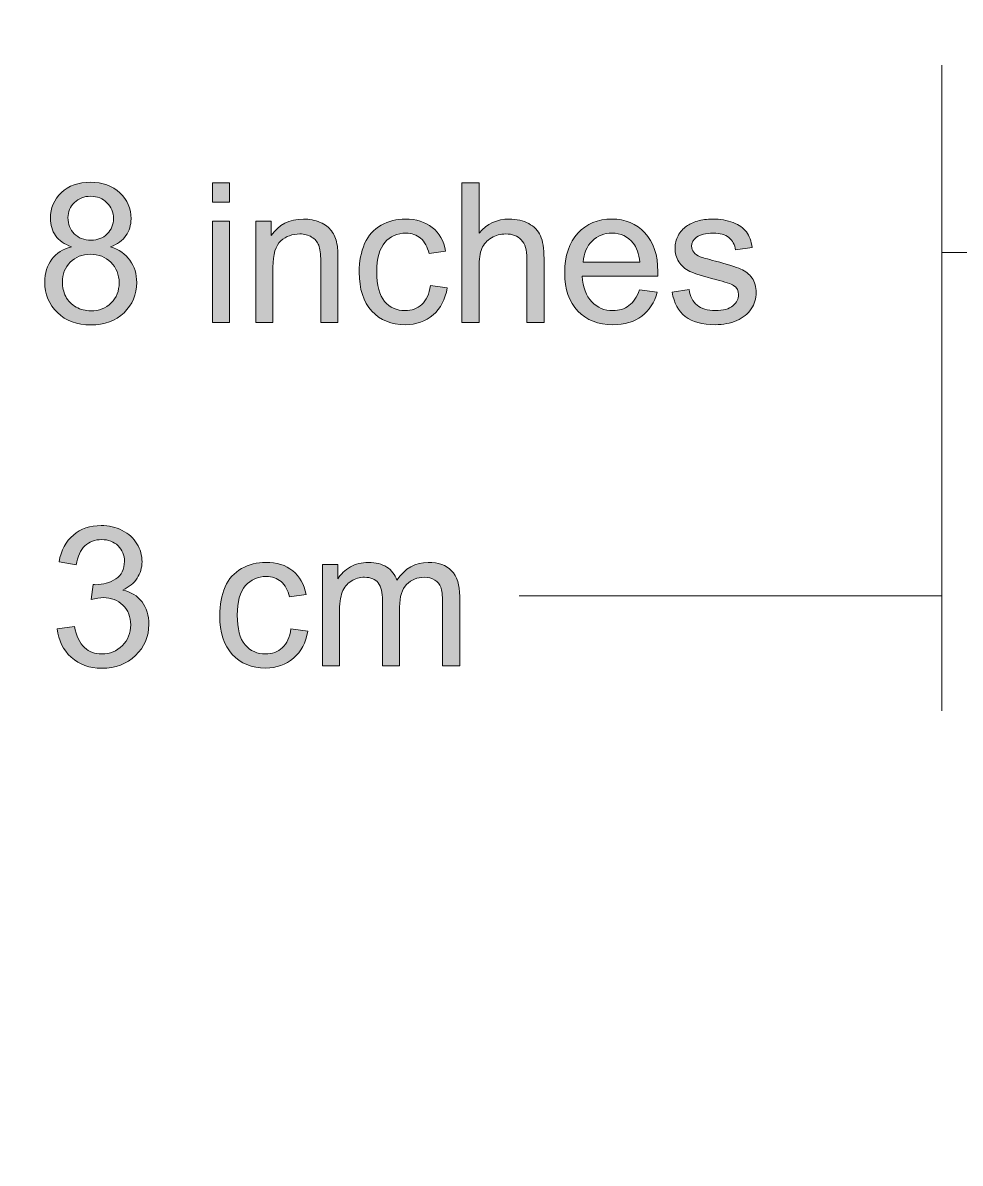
# Model space of a CAD drawing. Header units: centimetres. Extents: x 3.2 to 56.2, y -80.4 to -3.5.
# Drawn here: x 6.583 to 8.616, y -77.913 to -75.44 of the extents above; entities that cross this region are included whole.
import ezdxf

# ---------------------------------------------------------------- set-up
doc = ezdxf.new("R2010")
doc.units = ezdxf.units.CM
doc.header["$MEASUREMENT"] = 0

msp = doc.modelspace()

# ---------------------------------------------------------------- hatches: boundary and pattern name
at = {"true_color": 0x1e6ea6}
h = msp.add_hatch(color=144, dxfattribs=at)
edge = h.paths.add_edge_path()
edge.add_spline(control_points=[(6.1822, -76.09), (6.1822, -76.09), (6.1449, -76.09), (6.1449, -76.09), (6.1449, -76.09), (6.1449, -75.8527), (6.1449, -75.8527), (6.136, -75.8614), (6.1242, -75.8699), (6.1097, -75.8784), (6.0951, -75.887), (6.082, -75.8934), (6.0704, -75.8976), (6.0704, -75.8976), (6.0704, -75.8616), (6.0704, -75.8616), (6.0912, -75.8519), (6.1095, -75.84), (6.125, -75.8261), (6.1406, -75.8122), (6.1517, -75.7987), (6.1582, -75.7856), (6.1582, -75.7856), (6.1822, -75.7856), (6.1822, -75.7856), (6.1822, -75.7856), (6.1822, -76.09), (6.1822, -76.09), (6.1822, -76.09), (6.1822, -76.09), (6.1822, -76.09)], knot_values=[0, 0, 0, 0, 1, 1, 1, 2, 2, 2, 3, 3, 3, 4, 4, 4, 5, 5, 5, 6, 6, 6, 7, 7, 7, 8, 8, 8, 9, 9, 9, 10, 10, 10, 10], degree=3, periodic=1)
h.paths.add_polyline_path([(6.2987, -76.09), (6.2987, -76.0476), (6.341, -76.0476), (6.341, -76.09)])
edge = h.paths.add_edge_path()
edge.add_spline(control_points=[(6.5353, -76.09), (6.5353, -76.09), (6.498, -76.09), (6.498, -76.09), (6.498, -76.09), (6.498, -75.8527), (6.498, -75.8527), (6.489, -75.8614), (6.4773, -75.8699), (6.4627, -75.8784), (6.4482, -75.887), (6.4351, -75.8934), (6.4235, -75.8976), (6.4235, -75.8976), (6.4235, -75.8616), (6.4235, -75.8616), (6.4443, -75.8519), (6.4625, -75.84), (6.4781, -75.8261), (6.4937, -75.8122), (6.5048, -75.7987), (6.5113, -75.7856), (6.5113, -75.7856), (6.5353, -75.7856), (6.5353, -75.7856), (6.5353, -75.7856), (6.5353, -76.09), (6.5353, -76.09), (6.5353, -76.09), (6.5353, -76.09), (6.5353, -76.09)], knot_values=[0, 0, 0, 0, 1, 1, 1, 2, 2, 2, 3, 3, 3, 4, 4, 4, 5, 5, 5, 6, 6, 6, 7, 7, 7, 8, 8, 8, 9, 9, 9, 10, 10, 10, 10], degree=3, periodic=1)
edge = h.paths.add_edge_path()
edge.add_spline(control_points=[(6.6883, -75.9256), (6.6729, -75.92), (6.6615, -75.9119), (6.654, -75.9014), (6.6466, -75.8909), (6.6428, -75.8784), (6.6428, -75.8637), (6.6428, -75.8417), (6.6507, -75.8232), (6.6666, -75.8081), (6.6824, -75.7931), (6.7035, -75.7856), (6.7298, -75.7856), (6.7561, -75.7856), (6.7775, -75.7933), (6.7936, -75.8086), (6.8096, -75.824), (6.8177, -75.8427), (6.8177, -75.8648), (6.8177, -75.8788), (6.814, -75.8911), (6.8067, -75.9015), (6.7993, -75.9119), (6.7882, -75.92), (6.7732, -75.9256), (6.7917, -75.9317), (6.8057, -75.9414), (6.8154, -75.955), (6.8251, -75.9685), (6.83, -75.9845), (6.83, -76.0033), (6.83, -76.0292), (6.8208, -76.0509), (6.8025, -76.0686), (6.7842, -76.0862), (6.7601, -76.095), (6.7303, -76.095), (6.7004, -76.095), (6.6764, -76.0862), (6.658, -76.0685), (6.6397, -76.0508), (6.6306, -76.0287), (6.6306, -76.0023), (6.6306, -75.9826), (6.6356, -75.9661), (6.6456, -75.9528), (6.6556, -75.9395), (6.6699, -75.9304), (6.6883, -75.9256), (6.6883, -75.9256), (6.6883, -75.9256), (6.6883, -75.9256)], knot_values=[0, 0, 0, 0, 1, 1, 1, 2, 2, 2, 3, 3, 3, 4, 4, 4, 5, 5, 5, 6, 6, 6, 7, 7, 7, 8, 8, 8, 9, 9, 9, 10, 10, 10, 11, 11, 11, 12, 12, 12, 13, 13, 13, 14, 14, 14, 15, 15, 15, 16, 16, 16, 17, 17, 17, 17], degree=3, periodic=1)
edge = h.paths.add_edge_path()
edge.add_spline(control_points=[(6.6809, -75.8624), (6.6809, -75.8768), (6.6855, -75.8885), (6.6946, -75.8976), (6.7038, -75.9067), (6.7158, -75.9113), (6.7307, -75.9113), (6.7451, -75.9113), (6.7569, -75.9068), (6.766, -75.8978), (6.7751, -75.8887), (6.7796, -75.8776), (6.7796, -75.8645), (6.7796, -75.8508), (6.7749, -75.8393), (6.7655, -75.83), (6.7562, -75.8207), (6.7444, -75.8161), (6.7303, -75.8161), (6.7159, -75.8161), (6.7042, -75.8206), (6.6948, -75.8297), (6.6856, -75.8388), (6.6809, -75.8497), (6.6809, -75.8624), (6.6809, -75.8624), (6.6809, -75.8624), (6.6809, -75.8624)], knot_values=[0, 0, 0, 0, 1, 1, 1, 2, 2, 2, 3, 3, 3, 4, 4, 4, 5, 5, 5, 6, 6, 6, 7, 7, 7, 8, 8, 8, 9, 9, 9, 9], degree=3, periodic=1)
edge = h.paths.add_edge_path()
edge.add_spline(control_points=[(6.6687, -76.0025), (6.6687, -76.0132), (6.6711, -76.0234), (6.6761, -76.0334), (6.681, -76.0432), (6.6885, -76.0509), (6.6985, -76.0564), (6.7085, -76.0618), (6.7192, -76.0646), (6.7305, -76.0646), (6.7485, -76.0646), (6.7631, -76.0588), (6.7746, -76.0474), (6.7861, -76.036), (6.7919, -76.0214), (6.7919, -76.0038), (6.7919, -75.9859), (6.7859, -75.9711), (6.7741, -75.9593), (6.7623, -75.9476), (6.7473, -75.9418), (6.7293, -75.9418), (6.7117, -75.9418), (6.6972, -75.9476), (6.6858, -75.9591), (6.6744, -75.9707), (6.6687, -75.9852), (6.6687, -76.0025), (6.6687, -76.0025), (6.6687, -76.0025), (6.6687, -76.0025)], knot_values=[0, 0, 0, 0, 1, 1, 1, 2, 2, 2, 3, 3, 3, 4, 4, 4, 5, 5, 5, 6, 6, 6, 7, 7, 7, 8, 8, 8, 9, 9, 9, 10, 10, 10, 10], degree=3, periodic=1)
h.paths.add_polyline_path([(6.9942, -75.8292), (6.9942, -75.7869), (7.0315, -75.7869), (7.0315, -75.8292)])
h.paths.add_polyline_path([(6.9942, -76.09), (6.9942, -75.8702), (7.0315, -75.8702), (7.0315, -76.09)])
edge = h.paths.add_edge_path()
edge.add_spline(control_points=[(7.0883, -76.09), (7.0883, -76.09), (7.0883, -75.8702), (7.0883, -75.8702), (7.0883, -75.8702), (7.1217, -75.8702), (7.1217, -75.8702), (7.1217, -75.8702), (7.1217, -75.9014), (7.1217, -75.9014), (7.1378, -75.8775), (7.1611, -75.8656), (7.1915, -75.8656), (7.2047, -75.8656), (7.2169, -75.868), (7.228, -75.8727), (7.239, -75.8774), (7.2474, -75.8837), (7.2529, -75.8914), (7.2584, -75.8991), (7.2623, -75.9083), (7.2644, -75.9189), (7.2658, -75.9258), (7.2665, -75.9378), (7.2665, -75.955), (7.2665, -75.955), (7.2665, -76.09), (7.2665, -76.09), (7.2665, -76.09), (7.2292, -76.09), (7.2292, -76.09), (7.2292, -76.09), (7.2292, -75.9565), (7.2292, -75.9565), (7.2292, -75.9413), (7.2278, -75.9299), (7.2249, -75.9224), (7.222, -75.915), (7.2169, -75.909), (7.2095, -75.9045), (7.2022, -75.9), (7.1935, -75.8978), (7.1836, -75.8978), (7.1678, -75.8978), (7.1542, -75.9028), (7.1427, -75.9129), (7.1312, -75.9229), (7.1255, -75.942), (7.1255, -75.9701), (7.1255, -75.9701), (7.1255, -76.09), (7.1255, -76.09), (7.1255, -76.09), (7.0883, -76.09), (7.0883, -76.09), (7.0883, -76.09), (7.0883, -76.09), (7.0883, -76.09)], knot_values=[0, 0, 0, 0, 1, 1, 1, 2, 2, 2, 3, 3, 3, 4, 4, 4, 5, 5, 5, 6, 6, 6, 7, 7, 7, 8, 8, 8, 9, 9, 9, 10, 10, 10, 11, 11, 11, 12, 12, 12, 13, 13, 13, 14, 14, 14, 15, 15, 15, 16, 16, 16, 17, 17, 17, 18, 18, 18, 19, 19, 19, 19], degree=3, periodic=1)
edge = h.paths.add_edge_path()
edge.add_spline(control_points=[(7.4672, -76.0095), (7.4672, -76.0095), (7.5036, -76.0146), (7.5036, -76.0146), (7.4996, -76.0396), (7.4894, -76.0592), (7.473, -76.0734), (7.4566, -76.0875), (7.4363, -76.0946), (7.4124, -76.0946), (7.3824, -76.0946), (7.3583, -76.0848), (7.3401, -76.0652), (7.3218, -76.0456), (7.3127, -76.0175), (7.3127, -75.9809), (7.3127, -75.9572), (7.3166, -75.9366), (7.3245, -75.9188), (7.3323, -75.9011), (7.3442, -75.8877), (7.3603, -75.8789), (7.3763, -75.87), (7.3938, -75.8656), (7.4127, -75.8656), (7.4364, -75.8656), (7.456, -75.8716), (7.4711, -75.8837), (7.4863, -75.8957), (7.496, -75.9129), (7.5002, -75.935), (7.5002, -75.935), (7.4642, -75.9405), (7.4642, -75.9405), (7.4608, -75.9258), (7.4547, -75.9147), (7.4459, -75.9072), (7.4372, -75.8998), (7.4266, -75.8961), (7.4142, -75.8961), (7.3954, -75.8961), (7.3801, -75.9028), (7.3684, -75.9162), (7.3567, -75.9296), (7.3508, -75.9508), (7.3508, -75.9799), (7.3508, -76.0094), (7.3564, -76.0308), (7.3677, -76.0441), (7.3791, -76.0574), (7.3938, -76.0641), (7.412, -76.0641), (7.4266, -76.0641), (7.4388, -76.0597), (7.4486, -76.0507), (7.4584, -76.0418), (7.4646, -76.0281), (7.4672, -76.0095), (7.4672, -76.0095), (7.4672, -76.0095), (7.4672, -76.0095)], knot_values=[0, 0, 0, 0, 1, 1, 1, 2, 2, 2, 3, 3, 3, 4, 4, 4, 5, 5, 5, 6, 6, 6, 7, 7, 7, 8, 8, 8, 9, 9, 9, 10, 10, 10, 11, 11, 11, 12, 12, 12, 13, 13, 13, 14, 14, 14, 15, 15, 15, 16, 16, 16, 17, 17, 17, 18, 18, 18, 19, 19, 19, 20, 20, 20, 20], degree=3, periodic=1)
edge = h.paths.add_edge_path()
edge.add_spline(control_points=[(7.5354, -76.09), (7.5354, -76.09), (7.5354, -75.7869), (7.5354, -75.7869), (7.5354, -75.7869), (7.5726, -75.7869), (7.5726, -75.7869), (7.5726, -75.7869), (7.5726, -75.8959), (7.5726, -75.8959), (7.5899, -75.8757), (7.6117, -75.8656), (7.6381, -75.8656), (7.6543, -75.8656), (7.6683, -75.8688), (7.6803, -75.8752), (7.6922, -75.8816), (7.7008, -75.8904), (7.7059, -75.9017), (7.711, -75.913), (7.7136, -75.9294), (7.7136, -75.9509), (7.7136, -75.9509), (7.7136, -76.09), (7.7136, -76.09), (7.7136, -76.09), (7.6763, -76.09), (7.6763, -76.09), (7.6763, -76.09), (7.6763, -75.951), (7.6763, -75.951), (7.6763, -75.9325), (7.6723, -75.9189), (7.6643, -75.9105), (7.6563, -75.902), (7.645, -75.8978), (7.6303, -75.8978), (7.6194, -75.8978), (7.6091, -75.9006), (7.5994, -75.9063), (7.5898, -75.912), (7.5829, -75.9198), (7.5788, -75.9296), (7.5747, -75.9393), (7.5726, -75.9528), (7.5726, -75.97), (7.5726, -75.97), (7.5726, -76.09), (7.5726, -76.09), (7.5726, -76.09), (7.5354, -76.09), (7.5354, -76.09), (7.5354, -76.09), (7.5354, -76.09), (7.5354, -76.09)], knot_values=[0, 0, 0, 0, 1, 1, 1, 2, 2, 2, 3, 3, 3, 4, 4, 4, 5, 5, 5, 6, 6, 6, 7, 7, 7, 8, 8, 8, 9, 9, 9, 10, 10, 10, 11, 11, 11, 12, 12, 12, 13, 13, 13, 14, 14, 14, 15, 15, 15, 16, 16, 16, 17, 17, 17, 18, 18, 18, 18], degree=3, periodic=1)
edge = h.paths.add_edge_path()
edge.add_spline(control_points=[(7.9207, -76.0188), (7.9207, -76.0188), (7.9592, -76.0239), (7.9592, -76.0239), (7.9532, -76.0463), (7.942, -76.0637), (7.9256, -76.0761), (7.9092, -76.0884), (7.8884, -76.0946), (7.8629, -76.0946), (7.8309, -76.0946), (7.8055, -76.0847), (7.7867, -76.065), (7.7679, -76.0453), (7.7585, -76.0176), (7.7585, -75.9819), (7.7585, -75.9451), (7.768, -75.9165), (7.787, -75.8961), (7.8059, -75.8758), (7.8306, -75.8656), (7.8608, -75.8656), (7.8901, -75.8656), (7.914, -75.8755), (7.9326, -75.8955), (7.9511, -75.9155), (7.9605, -75.9436), (7.9605, -75.9797), (7.9605, -75.9819), (7.9604, -75.9853), (7.9603, -75.9896), (7.9603, -75.9896), (7.7966, -75.9896), (7.7966, -75.9896), (7.798, -76.0137), (7.8048, -76.0322), (7.8171, -76.0449), (7.8293, -76.0577), (7.8446, -76.0641), (7.8629, -76.0641), (7.8765, -76.0641), (7.8881, -76.0605), (7.8977, -76.0533), (7.9074, -76.0461), (7.915, -76.0346), (7.9207, -76.0188), (7.9207, -76.0188), (7.9207, -76.0188), (7.9207, -76.0188)], knot_values=[0, 0, 0, 0, 1, 1, 1, 2, 2, 2, 3, 3, 3, 4, 4, 4, 5, 5, 5, 6, 6, 6, 7, 7, 7, 8, 8, 8, 9, 9, 9, 10, 10, 10, 11, 11, 11, 12, 12, 12, 13, 13, 13, 14, 14, 14, 15, 15, 15, 16, 16, 16, 16], degree=3, periodic=1)
edge = h.paths.add_edge_path()
edge.add_spline(control_points=[(7.7987, -75.9591), (7.7987, -75.9591), (7.9211, -75.9591), (7.9211, -75.9591), (7.9195, -75.9407), (7.9147, -75.9268), (7.9071, -75.9176), (7.8953, -75.9033), (7.8799, -75.8961), (7.861, -75.8961), (7.844, -75.8961), (7.8296, -75.9018), (7.818, -75.9132), (7.8064, -75.9246), (7.8, -75.9399), (7.7987, -75.9591), (7.7987, -75.9591), (7.7987, -75.9591), (7.7987, -75.9591)], knot_values=[0, 0, 0, 0, 1, 1, 1, 2, 2, 2, 3, 3, 3, 4, 4, 4, 5, 5, 5, 6, 6, 6, 6], degree=3, periodic=1)
edge = h.paths.add_edge_path()
edge.add_spline(control_points=[(7.9914, -76.0243), (7.9914, -76.0243), (8.0283, -76.0184), (8.0283, -76.0184), (8.0303, -76.0332), (8.0361, -76.0444), (8.0455, -76.0523), (8.055, -76.0602), (8.0683, -76.0641), (8.0852, -76.0641), (8.1023, -76.0641), (8.115, -76.0607), (8.1234, -76.0537), (8.1316, -76.0468), (8.1358, -76.0386), (8.1358, -76.0292), (8.1358, -76.0208), (8.132, -76.0142), (8.1246, -76.0094), (8.1194, -76.0061), (8.1067, -76.0019), (8.0865, -75.9968), (8.0593, -75.9899), (8.0405, -75.984), (8.0299, -75.979), (8.0194, -75.9739), (8.0114, -75.967), (8.006, -75.9581), (8.0005, -75.9493), (7.9978, -75.9395), (7.9978, -75.9287), (7.9978, -75.9189), (8, -75.9099), (8.0045, -75.9016), (8.009, -75.8932), (8.0151, -75.8863), (8.0228, -75.8808), (8.0285, -75.8766), (8.0365, -75.873), (8.0464, -75.87), (8.0564, -75.8671), (8.0671, -75.8656), (8.0785, -75.8656), (8.0957, -75.8656), (8.1108, -75.8681), (8.1238, -75.8731), (8.1369, -75.878), (8.1464, -75.8848), (8.1526, -75.8932), (8.1588, -75.9018), (8.1631, -75.9131), (8.1654, -75.9274), (8.1654, -75.9274), (8.129, -75.9325), (8.129, -75.9325), (8.1274, -75.921), (8.1226, -75.9121), (8.1147, -75.9057), (8.1068, -75.8992), (8.0956, -75.8961), (8.0812, -75.8961), (8.0642, -75.8961), (8.052, -75.8989), (8.0447, -75.9045), (8.0374, -75.9102), (8.0338, -75.9168), (8.0338, -75.9244), (8.0338, -75.9292), (8.0353, -75.9335), (8.0383, -75.9374), (8.0413, -75.9414), (8.046, -75.9447), (8.0525, -75.9473), (8.0563, -75.9487), (8.0671, -75.9519), (8.0853, -75.9568), (8.1116, -75.9638), (8.1299, -75.9696), (8.1404, -75.974), (8.1508, -75.9785), (8.159, -75.985), (8.1649, -75.9935), (8.1709, -76.002), (8.1739, -76.0126), (8.1739, -76.0253), (8.1739, -76.0377), (8.1703, -76.0493), (8.163, -76.0603), (8.1558, -76.0712), (8.1453, -76.0796), (8.1317, -76.0857), (8.118, -76.0916), (8.1026, -76.0946), (8.0853, -76.0946), (8.0568, -76.0946), (8.035, -76.0887), (8.0201, -76.0769), (8.0051, -76.065), (7.9956, -76.0476), (7.9914, -76.0243)], knot_values=[0, 0, 0, 0, 1, 1, 1, 2, 2, 2, 3, 3, 3, 4, 4, 4, 5, 5, 5, 6, 6, 6, 7, 7, 7, 8, 8, 8, 9, 9, 9, 10, 10, 10, 11, 11, 11, 12, 12, 12, 13, 13, 13, 14, 14, 14, 15, 15, 15, 16, 16, 16, 17, 17, 17, 18, 18, 18, 19, 19, 19, 20, 20, 20, 21, 21, 21, 22, 22, 22, 23, 23, 23, 24, 24, 24, 25, 25, 25, 26, 26, 26, 27, 27, 27, 28, 28, 28, 29, 29, 29, 30, 30, 30, 31, 31, 31, 32, 32, 32, 33, 33, 33, 33], degree=3, periodic=1)
h = msp.add_hatch(color=144, dxfattribs=at)
edge = h.paths.add_edge_path()
edge.add_spline(control_points=[(6.6578, -76.7542), (6.6578, -76.7542), (6.695, -76.7491), (6.695, -76.7491), (6.6993, -76.7703), (6.7065, -76.7855), (6.7168, -76.7948), (6.727, -76.8041), (6.7395, -76.8088), (6.7544, -76.8088), (6.7721, -76.8088), (6.787, -76.8027), (6.7989, -76.7906), (6.8109, -76.7784), (6.8169, -76.7634), (6.8169, -76.7455), (6.8169, -76.7284), (6.8114, -76.7143), (6.8002, -76.7032), (6.789, -76.6921), (6.7748, -76.6865), (6.7575, -76.6865), (6.7505, -76.6865), (6.7417, -76.6879), (6.7312, -76.6907), (6.7312, -76.6907), (6.7354, -76.6581), (6.7354, -76.6581), (6.7379, -76.6584), (6.7399, -76.6585), (6.7414, -76.6585), (6.7573, -76.6585), (6.7716, -76.6543), (6.7844, -76.6461), (6.7971, -76.6378), (6.8034, -76.6251), (6.8034, -76.608), (6.8034, -76.5944), (6.7987, -76.5831), (6.7895, -76.5741), (6.7803, -76.5652), (6.7683, -76.5607), (6.7537, -76.5607), (6.7392, -76.5607), (6.7271, -76.5653), (6.7175, -76.5745), (6.7078, -76.5836), (6.7016, -76.5974), (6.6988, -76.6157), (6.6988, -76.6157), (6.6616, -76.609), (6.6616, -76.609), (6.6662, -76.584), (6.6765, -76.5646), (6.6926, -76.5508), (6.7087, -76.5371), (6.7288, -76.5302), (6.7528, -76.5302), (6.7693, -76.5302), (6.7846, -76.5338), (6.7985, -76.5409), (6.8124, -76.5479), (6.8231, -76.5576), (6.8304, -76.5698), (6.8378, -76.5821), (6.8415, -76.5951), (6.8415, -76.6088), (6.8415, -76.6219), (6.838, -76.6337), (6.831, -76.6445), (6.8239, -76.6552), (6.8135, -76.6637), (6.7997, -76.6701), (6.8176, -76.6742), (6.8315, -76.6828), (6.8415, -76.6958), (6.8514, -76.7088), (6.8563, -76.7252), (6.8563, -76.7447), (6.8563, -76.7712), (6.8467, -76.7937), (6.8274, -76.8121), (6.8081, -76.8305), (6.7836, -76.8397), (6.7541, -76.8397), (6.7275, -76.8397), (6.7055, -76.8317), (6.6879, -76.8158), (6.6703, -76.8), (6.6602, -76.7794), (6.6578, -76.7542), (6.6578, -76.7542), (6.6578, -76.7542), (6.6578, -76.7542)], knot_values=[0, 0, 0, 0, 1, 1, 1, 2, 2, 2, 3, 3, 3, 4, 4, 4, 5, 5, 5, 6, 6, 6, 7, 7, 7, 8, 8, 8, 9, 9, 9, 10, 10, 10, 11, 11, 11, 12, 12, 12, 13, 13, 13, 14, 14, 14, 15, 15, 15, 16, 16, 16, 17, 17, 17, 18, 18, 18, 19, 19, 19, 20, 20, 20, 21, 21, 21, 22, 22, 22, 23, 23, 23, 24, 24, 24, 25, 25, 25, 26, 26, 26, 27, 27, 27, 28, 28, 28, 29, 29, 29, 30, 30, 30, 31, 31, 31, 31], degree=3, periodic=1)
edge = h.paths.add_edge_path()
edge.add_spline(control_points=[(7.1645, -76.7542), (7.1645, -76.7542), (7.2009, -76.7593), (7.2009, -76.7593), (7.1969, -76.7843), (7.1867, -76.8038), (7.1703, -76.818), (7.1538, -76.8322), (7.1336, -76.8393), (7.1097, -76.8393), (7.0797, -76.8393), (7.0556, -76.8295), (7.0374, -76.8099), (7.0191, -76.7902), (7.01, -76.7622), (7.01, -76.7256), (7.01, -76.7019), (7.0139, -76.6812), (7.0218, -76.6634), (7.0296, -76.6457), (7.0415, -76.6324), (7.0576, -76.6236), (7.0736, -76.6147), (7.091, -76.6102), (7.11, -76.6102), (7.1337, -76.6102), (7.1533, -76.6162), (7.1684, -76.6283), (7.1836, -76.6404), (7.1933, -76.6575), (7.1975, -76.6797), (7.1975, -76.6797), (7.1615, -76.6852), (7.1615, -76.6852), (7.1581, -76.6704), (7.152, -76.6593), (7.1432, -76.6519), (7.1344, -76.6445), (7.1239, -76.6407), (7.1114, -76.6407), (7.0927, -76.6407), (7.0774, -76.6474), (7.0656, -76.6608), (7.0539, -76.6743), (7.0481, -76.6955), (7.0481, -76.7245), (7.0481, -76.754), (7.0537, -76.7754), (7.065, -76.7888), (7.0764, -76.8021), (7.0911, -76.8088), (7.1092, -76.8088), (7.1239, -76.8088), (7.1361, -76.8043), (7.1459, -76.7954), (7.1557, -76.7865), (7.1619, -76.7727), (7.1645, -76.7542), (7.1645, -76.7542), (7.1645, -76.7542), (7.1645, -76.7542)], knot_values=[0, 0, 0, 0, 1, 1, 1, 2, 2, 2, 3, 3, 3, 4, 4, 4, 5, 5, 5, 6, 6, 6, 7, 7, 7, 8, 8, 8, 9, 9, 9, 10, 10, 10, 11, 11, 11, 12, 12, 12, 13, 13, 13, 14, 14, 14, 15, 15, 15, 16, 16, 16, 17, 17, 17, 18, 18, 18, 19, 19, 19, 20, 20, 20, 20], degree=3, periodic=1)
edge = h.paths.add_edge_path()
edge.add_spline(control_points=[(7.2327, -76.8346), (7.2327, -76.8346), (7.2327, -76.6149), (7.2327, -76.6149), (7.2327, -76.6149), (7.2661, -76.6149), (7.2661, -76.6149), (7.2661, -76.6149), (7.2661, -76.6459), (7.2661, -76.6459), (7.273, -76.6352), (7.2821, -76.6265), (7.2935, -76.62), (7.305, -76.6135), (7.318, -76.6102), (7.3326, -76.6102), (7.3488, -76.6102), (7.3621, -76.6136), (7.3725, -76.6203), (7.3829, -76.6271), (7.3902, -76.6365), (7.3944, -76.6486), (7.4119, -76.623), (7.4346, -76.6102), (7.4625, -76.6102), (7.4844, -76.6102), (7.5013, -76.6162), (7.513, -76.6283), (7.5248, -76.6404), (7.5307, -76.6589), (7.5307, -76.684), (7.5307, -76.684), (7.5307, -76.8346), (7.5307, -76.8346), (7.5307, -76.8346), (7.4934, -76.8346), (7.4934, -76.8346), (7.4934, -76.8346), (7.4934, -76.6963), (7.4934, -76.6963), (7.4934, -76.6815), (7.4922, -76.6708), (7.4898, -76.6642), (7.4874, -76.6577), (7.483, -76.6524), (7.4766, -76.6484), (7.4702, -76.6444), (7.4627, -76.6424), (7.4542, -76.6424), (7.4387, -76.6424), (7.4258, -76.6476), (7.4156, -76.6578), (7.4054, -76.6681), (7.4003, -76.6845), (7.4003, -76.7071), (7.4003, -76.7071), (7.4003, -76.8346), (7.4003, -76.8346), (7.4003, -76.8346), (7.3631, -76.8346), (7.3631, -76.8346), (7.3631, -76.8346), (7.3631, -76.692), (7.3631, -76.692), (7.3631, -76.6755), (7.36, -76.6631), (7.3539, -76.6548), (7.3479, -76.6466), (7.3379, -76.6424), (7.3242, -76.6424), (7.3137, -76.6424), (7.3041, -76.6452), (7.2952, -76.6507), (7.2863, -76.6562), (7.2799, -76.6642), (7.2758, -76.6749), (7.2719, -76.6855), (7.2699, -76.7008), (7.2699, -76.7207), (7.2699, -76.7207), (7.2699, -76.8346), (7.2699, -76.8346), (7.2699, -76.8346), (7.2327, -76.8346), (7.2327, -76.8346)], knot_values=[0, 0, 0, 0, 1, 1, 1, 2, 2, 2, 3, 3, 3, 4, 4, 4, 5, 5, 5, 6, 6, 6, 7, 7, 7, 8, 8, 8, 9, 9, 9, 10, 10, 10, 11, 11, 11, 12, 12, 12, 13, 13, 13, 14, 14, 14, 15, 15, 15, 16, 16, 16, 17, 17, 17, 18, 18, 18, 19, 19, 19, 20, 20, 20, 21, 21, 21, 22, 22, 22, 23, 23, 23, 24, 24, 24, 25, 25, 25, 26, 26, 26, 27, 27, 27, 28, 28, 28, 28], degree=3, periodic=1)

# ---------------------------------------------------------------- linework, layer by layer
at = {"color": 144, "lineweight": 9, "true_color": 0x1e6ea6}
for points in [[(8.5764, -75.5319), (8.5764, -76.9324)], [(8.5764, -75.5319), (8.5764, -76.1878)], [(9.5097, -75.9378), (8.5764, -75.9378)], [(8.5764, -76.6824), (7.6598, -76.6824)]]:
    msp.add_lwpolyline(points, dxfattribs=at)
at = {"lineweight": 0}
for points in [[(6.9942, -75.8292), (6.9942, -75.7869), (7.0315, -75.7869), (7.0315, -75.8292), (6.9942, -75.8292), (6.9942, -75.8292)], [(6.9942, -76.09), (6.9942, -75.8702), (7.0315, -75.8702), (7.0315, -76.09), (6.9942, -76.09), (6.9942, -76.09)]]:
    msp.add_lwpolyline(points, dxfattribs=at)
at = {"color": 240, "lineweight": 211, "true_color": 0xed1c24}
msp.add_open_spline([(5.3105, -42.9), (5.3105, -42.9), (54.0873, -42.9), (54.0873, -42.9), (55.2534, -42.9), (56.2073, -43.854), (56.2073, -45.02), (56.2073, -45.02), (56.2073, -78.2666), (56.2073, -78.2666), (56.2073, -79.4326), (55.2534, -80.3866), (54.0873, -80.3866), (54.0873, -80.3866), (5.3105, -80.3866), (5.3105, -80.3866), (4.1445, -80.3866), (3.1905, -79.4326), (3.1905, -78.2666), (3.1905, -78.2666), (3.1905, -45.02), (3.1905, -45.02), (3.1905, -43.854), (4.1445, -42.9), (5.3105, -42.9)], degree=3, knots=[0, 0, 0, 0, 1, 1, 1, 2, 2, 2, 3, 3, 3, 4, 4, 4, 5, 5, 5, 6, 6, 6, 7, 7, 7, 8, 8, 8, 8], dxfattribs=at)
at = {"lineweight": 0}
for points, knots in [([(6.6883, -75.9256), (6.6729, -75.92), (6.6615, -75.9119), (6.654, -75.9014), (6.6466, -75.8909), (6.6428, -75.8784), (6.6428, -75.8637), (6.6428, -75.8417), (6.6507, -75.8232), (6.6666, -75.8081), (6.6824, -75.7931), (6.7035, -75.7856), (6.7298, -75.7856), (6.7561, -75.7856), (6.7775, -75.7933), (6.7936, -75.8086), (6.8096, -75.824), (6.8177, -75.8427), (6.8177, -75.8648), (6.8177, -75.8788), (6.814, -75.8911), (6.8067, -75.9015), (6.7993, -75.9119), (6.7882, -75.92), (6.7732, -75.9256), (6.7917, -75.9317), (6.8057, -75.9414), (6.8154, -75.955), (6.8251, -75.9685), (6.83, -75.9845), (6.83, -76.0033), (6.83, -76.0292), (6.8208, -76.0509), (6.8025, -76.0686), (6.7842, -76.0862), (6.7601, -76.095), (6.7303, -76.095), (6.7004, -76.095), (6.6764, -76.0862), (6.658, -76.0685), (6.6397, -76.0508), (6.6306, -76.0287), (6.6306, -76.0023), (6.6306, -75.9826), (6.6356, -75.9661), (6.6456, -75.9528), (6.6556, -75.9395), (6.6699, -75.9304), (6.6883, -75.9256), (6.6883, -75.9256), (6.6883, -75.9256), (6.6883, -75.9256)], [0, 0, 0, 0, 1, 1, 1, 2, 2, 2, 3, 3, 3, 4, 4, 4, 5, 5, 5, 6, 6, 6, 7, 7, 7, 8, 8, 8, 9, 9, 9, 10, 10, 10, 11, 11, 11, 12, 12, 12, 13, 13, 13, 14, 14, 14, 15, 15, 15, 16, 16, 16, 17, 17, 17, 17]), ([(7.5354, -76.09), (7.5354, -76.09), (7.5354, -75.7869), (7.5354, -75.7869), (7.5354, -75.7869), (7.5726, -75.7869), (7.5726, -75.7869), (7.5726, -75.7869), (7.5726, -75.8959), (7.5726, -75.8959), (7.5899, -75.8757), (7.6117, -75.8656), (7.6381, -75.8656), (7.6543, -75.8656), (7.6683, -75.8688), (7.6803, -75.8752), (7.6922, -75.8816), (7.7008, -75.8904), (7.7059, -75.9017), (7.711, -75.913), (7.7136, -75.9294), (7.7136, -75.9509), (7.7136, -75.9509), (7.7136, -76.09), (7.7136, -76.09), (7.7136, -76.09), (7.6763, -76.09), (7.6763, -76.09), (7.6763, -76.09), (7.6763, -75.951), (7.6763, -75.951), (7.6763, -75.9325), (7.6723, -75.9189), (7.6643, -75.9105), (7.6563, -75.902), (7.645, -75.8978), (7.6303, -75.8978), (7.6194, -75.8978), (7.6091, -75.9006), (7.5994, -75.9063), (7.5898, -75.912), (7.5829, -75.9198), (7.5788, -75.9296), (7.5747, -75.9393), (7.5726, -75.9528), (7.5726, -75.97), (7.5726, -75.97), (7.5726, -76.09), (7.5726, -76.09), (7.5726, -76.09), (7.5354, -76.09), (7.5354, -76.09), (7.5354, -76.09), (7.5354, -76.09), (7.5354, -76.09)], [0, 0, 0, 0, 1, 1, 1, 2, 2, 2, 3, 3, 3, 4, 4, 4, 5, 5, 5, 6, 6, 6, 7, 7, 7, 8, 8, 8, 9, 9, 9, 10, 10, 10, 11, 11, 11, 12, 12, 12, 13, 13, 13, 14, 14, 14, 15, 15, 15, 16, 16, 16, 17, 17, 17, 18, 18, 18, 18]), ([(6.6809, -75.8624), (6.6809, -75.8768), (6.6855, -75.8885), (6.6946, -75.8976), (6.7038, -75.9067), (6.7158, -75.9113), (6.7307, -75.9113), (6.7451, -75.9113), (6.7569, -75.9068), (6.766, -75.8978), (6.7751, -75.8887), (6.7796, -75.8776), (6.7796, -75.8645), (6.7796, -75.8508), (6.7749, -75.8393), (6.7655, -75.83), (6.7562, -75.8207), (6.7444, -75.8161), (6.7303, -75.8161), (6.7159, -75.8161), (6.7042, -75.8206), (6.6948, -75.8297), (6.6856, -75.8388), (6.6809, -75.8497), (6.6809, -75.8624), (6.6809, -75.8624), (6.6809, -75.8624), (6.6809, -75.8624)], [0, 0, 0, 0, 1, 1, 1, 2, 2, 2, 3, 3, 3, 4, 4, 4, 5, 5, 5, 6, 6, 6, 7, 7, 7, 8, 8, 8, 9, 9, 9, 9]), ([(7.0883, -76.09), (7.0883, -76.09), (7.0883, -75.8702), (7.0883, -75.8702), (7.0883, -75.8702), (7.1217, -75.8702), (7.1217, -75.8702), (7.1217, -75.8702), (7.1217, -75.9014), (7.1217, -75.9014), (7.1378, -75.8775), (7.1611, -75.8656), (7.1915, -75.8656), (7.2047, -75.8656), (7.2169, -75.868), (7.228, -75.8727), (7.239, -75.8774), (7.2474, -75.8837), (7.2529, -75.8914), (7.2584, -75.8991), (7.2623, -75.9083), (7.2644, -75.9189), (7.2658, -75.9258), (7.2665, -75.9378), (7.2665, -75.955), (7.2665, -75.955), (7.2665, -76.09), (7.2665, -76.09), (7.2665, -76.09), (7.2292, -76.09), (7.2292, -76.09), (7.2292, -76.09), (7.2292, -75.9565), (7.2292, -75.9565), (7.2292, -75.9413), (7.2278, -75.9299), (7.2249, -75.9224), (7.222, -75.915), (7.2169, -75.909), (7.2095, -75.9045), (7.2022, -75.9), (7.1935, -75.8978), (7.1836, -75.8978), (7.1678, -75.8978), (7.1542, -75.9028), (7.1427, -75.9129), (7.1312, -75.9229), (7.1255, -75.942), (7.1255, -75.9701), (7.1255, -75.9701), (7.1255, -76.09), (7.1255, -76.09), (7.1255, -76.09), (7.0883, -76.09), (7.0883, -76.09), (7.0883, -76.09), (7.0883, -76.09), (7.0883, -76.09)], [0, 0, 0, 0, 1, 1, 1, 2, 2, 2, 3, 3, 3, 4, 4, 4, 5, 5, 5, 6, 6, 6, 7, 7, 7, 8, 8, 8, 9, 9, 9, 10, 10, 10, 11, 11, 11, 12, 12, 12, 13, 13, 13, 14, 14, 14, 15, 15, 15, 16, 16, 16, 17, 17, 17, 18, 18, 18, 19, 19, 19, 19]), ([(7.4672, -76.0095), (7.4672, -76.0095), (7.5036, -76.0146), (7.5036, -76.0146), (7.4996, -76.0396), (7.4894, -76.0592), (7.473, -76.0734), (7.4566, -76.0875), (7.4363, -76.0946), (7.4124, -76.0946), (7.3824, -76.0946), (7.3583, -76.0848), (7.3401, -76.0652), (7.3218, -76.0456), (7.3127, -76.0175), (7.3127, -75.9809), (7.3127, -75.9572), (7.3166, -75.9366), (7.3245, -75.9188), (7.3323, -75.9011), (7.3442, -75.8877), (7.3603, -75.8789), (7.3763, -75.87), (7.3938, -75.8656), (7.4127, -75.8656), (7.4364, -75.8656), (7.456, -75.8716), (7.4711, -75.8837), (7.4863, -75.8957), (7.496, -75.9129), (7.5002, -75.935), (7.5002, -75.935), (7.4642, -75.9405), (7.4642, -75.9405), (7.4608, -75.9258), (7.4547, -75.9147), (7.4459, -75.9072), (7.4372, -75.8998), (7.4266, -75.8961), (7.4142, -75.8961), (7.3954, -75.8961), (7.3801, -75.9028), (7.3684, -75.9162), (7.3567, -75.9296), (7.3508, -75.9508), (7.3508, -75.9799), (7.3508, -76.0094), (7.3564, -76.0308), (7.3677, -76.0441), (7.3791, -76.0574), (7.3938, -76.0641), (7.412, -76.0641), (7.4266, -76.0641), (7.4388, -76.0597), (7.4486, -76.0507), (7.4584, -76.0418), (7.4646, -76.0281), (7.4672, -76.0095), (7.4672, -76.0095), (7.4672, -76.0095), (7.4672, -76.0095)], [0, 0, 0, 0, 1, 1, 1, 2, 2, 2, 3, 3, 3, 4, 4, 4, 5, 5, 5, 6, 6, 6, 7, 7, 7, 8, 8, 8, 9, 9, 9, 10, 10, 10, 11, 11, 11, 12, 12, 12, 13, 13, 13, 14, 14, 14, 15, 15, 15, 16, 16, 16, 17, 17, 17, 18, 18, 18, 19, 19, 19, 20, 20, 20, 20]), ([(7.9207, -76.0188), (7.9207, -76.0188), (7.9592, -76.0239), (7.9592, -76.0239), (7.9532, -76.0463), (7.942, -76.0637), (7.9256, -76.0761), (7.9092, -76.0884), (7.8884, -76.0946), (7.8629, -76.0946), (7.8309, -76.0946), (7.8055, -76.0847), (7.7867, -76.065), (7.7679, -76.0453), (7.7585, -76.0176), (7.7585, -75.9819), (7.7585, -75.9451), (7.768, -75.9165), (7.787, -75.8961), (7.8059, -75.8758), (7.8306, -75.8656), (7.8608, -75.8656), (7.8901, -75.8656), (7.914, -75.8755), (7.9326, -75.8955), (7.9511, -75.9155), (7.9605, -75.9436), (7.9605, -75.9797), (7.9605, -75.9819), (7.9604, -75.9853), (7.9603, -75.9896), (7.9603, -75.9896), (7.7966, -75.9896), (7.7966, -75.9896), (7.798, -76.0137), (7.8048, -76.0322), (7.8171, -76.0449), (7.8293, -76.0577), (7.8446, -76.0641), (7.8629, -76.0641), (7.8765, -76.0641), (7.8881, -76.0605), (7.8977, -76.0533), (7.9074, -76.0461), (7.915, -76.0346), (7.9207, -76.0188), (7.9207, -76.0188), (7.9207, -76.0188), (7.9207, -76.0188)], [0, 0, 0, 0, 1, 1, 1, 2, 2, 2, 3, 3, 3, 4, 4, 4, 5, 5, 5, 6, 6, 6, 7, 7, 7, 8, 8, 8, 9, 9, 9, 10, 10, 10, 11, 11, 11, 12, 12, 12, 13, 13, 13, 14, 14, 14, 15, 15, 15, 16, 16, 16, 16]), ([(7.9914, -76.0243), (7.9914, -76.0243), (8.0283, -76.0184), (8.0283, -76.0184), (8.0303, -76.0332), (8.0361, -76.0444), (8.0455, -76.0523), (8.055, -76.0602), (8.0683, -76.0641), (8.0852, -76.0641), (8.1023, -76.0641), (8.115, -76.0607), (8.1234, -76.0537), (8.1316, -76.0468), (8.1358, -76.0386), (8.1358, -76.0292), (8.1358, -76.0208), (8.132, -76.0142), (8.1246, -76.0094), (8.1194, -76.0061), (8.1067, -76.0019), (8.0865, -75.9968), (8.0593, -75.9899), (8.0405, -75.984), (8.0299, -75.979), (8.0194, -75.9739), (8.0114, -75.967), (8.006, -75.9581), (8.0005, -75.9493), (7.9978, -75.9395), (7.9978, -75.9287), (7.9978, -75.9189), (8, -75.9099), (8.0045, -75.9016), (8.009, -75.8932), (8.0151, -75.8863), (8.0228, -75.8808), (8.0285, -75.8766), (8.0365, -75.873), (8.0464, -75.87), (8.0564, -75.8671), (8.0671, -75.8656), (8.0785, -75.8656), (8.0957, -75.8656), (8.1108, -75.8681), (8.1238, -75.8731), (8.1369, -75.878), (8.1464, -75.8848), (8.1526, -75.8932), (8.1588, -75.9018), (8.1631, -75.9131), (8.1654, -75.9274), (8.1654, -75.9274), (8.129, -75.9325), (8.129, -75.9325), (8.1274, -75.921), (8.1226, -75.9121), (8.1147, -75.9057), (8.1068, -75.8992), (8.0956, -75.8961), (8.0812, -75.8961), (8.0642, -75.8961), (8.052, -75.8989), (8.0447, -75.9045), (8.0374, -75.9102), (8.0338, -75.9168), (8.0338, -75.9244), (8.0338, -75.9292), (8.0353, -75.9335), (8.0383, -75.9374), (8.0413, -75.9414), (8.046, -75.9447), (8.0525, -75.9473), (8.0563, -75.9487), (8.0671, -75.9519), (8.0853, -75.9568), (8.1116, -75.9638), (8.1299, -75.9696), (8.1404, -75.974), (8.1508, -75.9785), (8.159, -75.985), (8.1649, -75.9935), (8.1709, -76.002), (8.1739, -76.0126), (8.1739, -76.0253), (8.1739, -76.0377), (8.1703, -76.0493), (8.163, -76.0603), (8.1558, -76.0712), (8.1453, -76.0796), (8.1317, -76.0857), (8.118, -76.0916), (8.1026, -76.0946), (8.0853, -76.0946), (8.0568, -76.0946), (8.035, -76.0887), (8.0201, -76.0769), (8.0051, -76.065), (7.9956, -76.0476), (7.9914, -76.0243)], [0, 0, 0, 0, 1, 1, 1, 2, 2, 2, 3, 3, 3, 4, 4, 4, 5, 5, 5, 6, 6, 6, 7, 7, 7, 8, 8, 8, 9, 9, 9, 10, 10, 10, 11, 11, 11, 12, 12, 12, 13, 13, 13, 14, 14, 14, 15, 15, 15, 16, 16, 16, 17, 17, 17, 18, 18, 18, 19, 19, 19, 20, 20, 20, 21, 21, 21, 22, 22, 22, 23, 23, 23, 24, 24, 24, 25, 25, 25, 26, 26, 26, 27, 27, 27, 28, 28, 28, 29, 29, 29, 30, 30, 30, 31, 31, 31, 32, 32, 32, 33, 33, 33, 33]), ([(7.7987, -75.9591), (7.7987, -75.9591), (7.9211, -75.9591), (7.9211, -75.9591), (7.9195, -75.9407), (7.9147, -75.9268), (7.9071, -75.9176), (7.8953, -75.9033), (7.8799, -75.8961), (7.861, -75.8961), (7.844, -75.8961), (7.8296, -75.9018), (7.818, -75.9132), (7.8064, -75.9246), (7.8, -75.9399), (7.7987, -75.9591), (7.7987, -75.9591), (7.7987, -75.9591), (7.7987, -75.9591)], [0, 0, 0, 0, 1, 1, 1, 2, 2, 2, 3, 3, 3, 4, 4, 4, 5, 5, 5, 6, 6, 6, 6]), ([(6.6687, -76.0025), (6.6687, -76.0132), (6.6711, -76.0234), (6.6761, -76.0334), (6.681, -76.0432), (6.6885, -76.0509), (6.6985, -76.0564), (6.7085, -76.0618), (6.7192, -76.0646), (6.7305, -76.0646), (6.7485, -76.0646), (6.7631, -76.0588), (6.7746, -76.0474), (6.7861, -76.036), (6.7919, -76.0214), (6.7919, -76.0038), (6.7919, -75.9859), (6.7859, -75.9711), (6.7741, -75.9593), (6.7623, -75.9476), (6.7473, -75.9418), (6.7293, -75.9418), (6.7117, -75.9418), (6.6972, -75.9476), (6.6858, -75.9591), (6.6744, -75.9707), (6.6687, -75.9852), (6.6687, -76.0025), (6.6687, -76.0025), (6.6687, -76.0025), (6.6687, -76.0025)], [0, 0, 0, 0, 1, 1, 1, 2, 2, 2, 3, 3, 3, 4, 4, 4, 5, 5, 5, 6, 6, 6, 7, 7, 7, 8, 8, 8, 9, 9, 9, 10, 10, 10, 10]), ([(6.6578, -76.7542), (6.6578, -76.7542), (6.695, -76.7491), (6.695, -76.7491), (6.6993, -76.7703), (6.7065, -76.7855), (6.7168, -76.7948), (6.727, -76.8041), (6.7395, -76.8088), (6.7544, -76.8088), (6.7721, -76.8088), (6.787, -76.8027), (6.7989, -76.7906), (6.8109, -76.7784), (6.8169, -76.7634), (6.8169, -76.7455), (6.8169, -76.7284), (6.8114, -76.7143), (6.8002, -76.7032), (6.789, -76.6921), (6.7748, -76.6865), (6.7575, -76.6865), (6.7505, -76.6865), (6.7417, -76.6879), (6.7312, -76.6907), (6.7312, -76.6907), (6.7354, -76.6581), (6.7354, -76.6581), (6.7379, -76.6584), (6.7399, -76.6585), (6.7414, -76.6585), (6.7573, -76.6585), (6.7716, -76.6543), (6.7844, -76.6461), (6.7971, -76.6378), (6.8034, -76.6251), (6.8034, -76.608), (6.8034, -76.5944), (6.7987, -76.5831), (6.7895, -76.5741), (6.7803, -76.5652), (6.7683, -76.5607), (6.7537, -76.5607), (6.7392, -76.5607), (6.7271, -76.5653), (6.7175, -76.5745), (6.7078, -76.5836), (6.7016, -76.5974), (6.6988, -76.6157), (6.6988, -76.6157), (6.6616, -76.609), (6.6616, -76.609), (6.6662, -76.584), (6.6765, -76.5646), (6.6926, -76.5508), (6.7087, -76.5371), (6.7288, -76.5302), (6.7528, -76.5302), (6.7693, -76.5302), (6.7846, -76.5338), (6.7985, -76.5409), (6.8124, -76.5479), (6.8231, -76.5576), (6.8304, -76.5698), (6.8378, -76.5821), (6.8415, -76.5951), (6.8415, -76.6088), (6.8415, -76.6219), (6.838, -76.6337), (6.831, -76.6445), (6.8239, -76.6552), (6.8135, -76.6637), (6.7997, -76.6701), (6.8176, -76.6742), (6.8315, -76.6828), (6.8415, -76.6958), (6.8514, -76.7088), (6.8563, -76.7252), (6.8563, -76.7447), (6.8563, -76.7712), (6.8467, -76.7937), (6.8274, -76.8121), (6.8081, -76.8305), (6.7836, -76.8397), (6.7541, -76.8397), (6.7275, -76.8397), (6.7055, -76.8317), (6.6879, -76.8158), (6.6703, -76.8), (6.6602, -76.7794), (6.6578, -76.7542), (6.6578, -76.7542), (6.6578, -76.7542), (6.6578, -76.7542)], [0, 0, 0, 0, 1, 1, 1, 2, 2, 2, 3, 3, 3, 4, 4, 4, 5, 5, 5, 6, 6, 6, 7, 7, 7, 8, 8, 8, 9, 9, 9, 10, 10, 10, 11, 11, 11, 12, 12, 12, 13, 13, 13, 14, 14, 14, 15, 15, 15, 16, 16, 16, 17, 17, 17, 18, 18, 18, 19, 19, 19, 20, 20, 20, 21, 21, 21, 22, 22, 22, 23, 23, 23, 24, 24, 24, 25, 25, 25, 26, 26, 26, 27, 27, 27, 28, 28, 28, 29, 29, 29, 30, 30, 30, 31, 31, 31, 31]), ([(7.1645, -76.7542), (7.1645, -76.7542), (7.2009, -76.7593), (7.2009, -76.7593), (7.1969, -76.7843), (7.1867, -76.8038), (7.1703, -76.818), (7.1538, -76.8322), (7.1336, -76.8393), (7.1097, -76.8393), (7.0797, -76.8393), (7.0556, -76.8295), (7.0374, -76.8099), (7.0191, -76.7902), (7.01, -76.7622), (7.01, -76.7256), (7.01, -76.7019), (7.0139, -76.6812), (7.0218, -76.6634), (7.0296, -76.6457), (7.0415, -76.6324), (7.0576, -76.6236), (7.0736, -76.6147), (7.091, -76.6102), (7.11, -76.6102), (7.1337, -76.6102), (7.1533, -76.6162), (7.1684, -76.6283), (7.1836, -76.6404), (7.1933, -76.6575), (7.1975, -76.6797), (7.1975, -76.6797), (7.1615, -76.6852), (7.1615, -76.6852), (7.1581, -76.6704), (7.152, -76.6593), (7.1432, -76.6519), (7.1344, -76.6445), (7.1239, -76.6407), (7.1114, -76.6407), (7.0927, -76.6407), (7.0774, -76.6474), (7.0656, -76.6608), (7.0539, -76.6743), (7.0481, -76.6955), (7.0481, -76.7245), (7.0481, -76.754), (7.0537, -76.7754), (7.065, -76.7888), (7.0764, -76.8021), (7.0911, -76.8088), (7.1092, -76.8088), (7.1239, -76.8088), (7.1361, -76.8043), (7.1459, -76.7954), (7.1557, -76.7865), (7.1619, -76.7727), (7.1645, -76.7542), (7.1645, -76.7542), (7.1645, -76.7542), (7.1645, -76.7542)], [0, 0, 0, 0, 1, 1, 1, 2, 2, 2, 3, 3, 3, 4, 4, 4, 5, 5, 5, 6, 6, 6, 7, 7, 7, 8, 8, 8, 9, 9, 9, 10, 10, 10, 11, 11, 11, 12, 12, 12, 13, 13, 13, 14, 14, 14, 15, 15, 15, 16, 16, 16, 17, 17, 17, 18, 18, 18, 19, 19, 19, 20, 20, 20, 20]), ([(7.2327, -76.8346), (7.2327, -76.8346), (7.2327, -76.6149), (7.2327, -76.6149), (7.2327, -76.6149), (7.2661, -76.6149), (7.2661, -76.6149), (7.2661, -76.6149), (7.2661, -76.6459), (7.2661, -76.6459), (7.273, -76.6352), (7.2821, -76.6265), (7.2935, -76.62), (7.305, -76.6135), (7.318, -76.6102), (7.3326, -76.6102), (7.3488, -76.6102), (7.3621, -76.6136), (7.3725, -76.6203), (7.3829, -76.6271), (7.3902, -76.6365), (7.3944, -76.6486), (7.4119, -76.623), (7.4346, -76.6102), (7.4625, -76.6102), (7.4844, -76.6102), (7.5013, -76.6162), (7.513, -76.6283), (7.5248, -76.6404), (7.5307, -76.6589), (7.5307, -76.684), (7.5307, -76.684), (7.5307, -76.8346), (7.5307, -76.8346), (7.5307, -76.8346), (7.4934, -76.8346), (7.4934, -76.8346), (7.4934, -76.8346), (7.4934, -76.6963), (7.4934, -76.6963), (7.4934, -76.6815), (7.4922, -76.6708), (7.4898, -76.6642), (7.4874, -76.6577), (7.483, -76.6524), (7.4766, -76.6484), (7.4702, -76.6444), (7.4627, -76.6424), (7.4542, -76.6424), (7.4387, -76.6424), (7.4258, -76.6476), (7.4156, -76.6578), (7.4054, -76.6681), (7.4003, -76.6845), (7.4003, -76.7071), (7.4003, -76.7071), (7.4003, -76.8346), (7.4003, -76.8346), (7.4003, -76.8346), (7.3631, -76.8346), (7.3631, -76.8346), (7.3631, -76.8346), (7.3631, -76.692), (7.3631, -76.692), (7.3631, -76.6755), (7.36, -76.6631), (7.3539, -76.6548), (7.3479, -76.6466), (7.3379, -76.6424), (7.3242, -76.6424), (7.3137, -76.6424), (7.3041, -76.6452), (7.2952, -76.6507), (7.2863, -76.6562), (7.2799, -76.6642), (7.2758, -76.6749), (7.2719, -76.6855), (7.2699, -76.7008), (7.2699, -76.7207), (7.2699, -76.7207), (7.2699, -76.8346), (7.2699, -76.8346), (7.2699, -76.8346), (7.2327, -76.8346), (7.2327, -76.8346)], [0, 0, 0, 0, 1, 1, 1, 2, 2, 2, 3, 3, 3, 4, 4, 4, 5, 5, 5, 6, 6, 6, 7, 7, 7, 8, 8, 8, 9, 9, 9, 10, 10, 10, 11, 11, 11, 12, 12, 12, 13, 13, 13, 14, 14, 14, 15, 15, 15, 16, 16, 16, 17, 17, 17, 18, 18, 18, 19, 19, 19, 20, 20, 20, 21, 21, 21, 22, 22, 22, 23, 23, 23, 24, 24, 24, 25, 25, 25, 26, 26, 26, 27, 27, 27, 28, 28, 28, 28])]:
    msp.add_open_spline(points, degree=3, knots=knots, dxfattribs=at)

doc.saveas('drawing.dxf')
